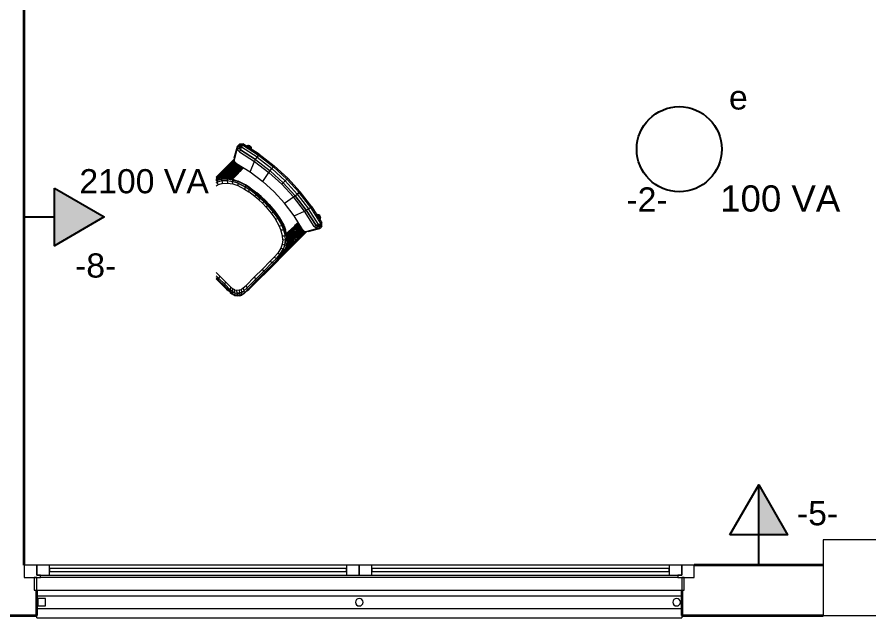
# Model space of a CAD drawing. Header units: metres. Extents: x -182 to 99, y 70 to 113.
# Drawn here: x 72.217 to 75.599, y 82.223 to 84.607 of the extents above; entities that cross this region are included whole.
import ezdxf

# ---------------------------------------------------------------- set-up
doc = ezdxf.new("R2010")
doc.units = ezdxf.units.M
doc.header["$LTSCALE"] = 0.01
for name, color, linetype, lineweight in [('A-FLOR-HRAL', 1, 'Continuous', 9), ('A-GLAZ', 6, 'Continuous', 9), ('A-GLAZ-FRAM', 6, 'Continuous', 13), ('A-GLAZ-GLAS', 6, 'Continuous', 13), ('A-GLAZ-SILL', 1, 'Continuous', 9), ('A-WALL', 2, 'Continuous', 9), ('G-IMPT', 1, 'Continuous', 9), ('I-FURN', 6, 'Continuous', 9), ('S-COLS', 6, 'Continuous', 9)]:
    doc.layers.add(name, color=color, linetype=linetype, lineweight=lineweight)
doc.layers.add('Elétrica', color=7, linetype='Continuous')
doc.layers.get('0').off()
doc.layers.get('I-FURN').off()
doc.styles.add('Arial', font='arial.ttf', dxfattribs={"height": 0.29506})

# ---------------------------------------------------------------- blocks, each defined once
blk = doc.blocks.new('Pilar rectangular hormigón - 300 x 700 mm-553680-Nivel 9')
at = {"layer": 'S-COLS'}
for p, q in [((0.15, 0.35), (-0.15, 0.35)), ((-0.15, 0.35), (-0.15, -0.35)), ((0.15, -0.35), (0.15, 0.35)), ((-0.15, -0.35), (0.15, -0.35))]:
    blk.add_line(p, q, dxfattribs=at)
blk = doc.blocks.new('Seating28 - 12ZSTG28_dwg-156282-Nivel 9')
at = {"layer": 'G-IMPT'}
for p, q in [((-0.0322, 0.3347), (-0.0157, 0.4081)), ((-0.0113, 0.4068), (-0.0276, 0.3338)), ((-0.0113, 0.4068), (-0.0276, 0.3338)), ((-0.0068, 0.4176), (-0.0157, 0.4081)), ((-0.0157, 0.4081), (-0.0113, 0.4068)), ((-0.0113, 0.4068), (-0.0157, 0.4081)), ((-0.0157, 0.4081), (-0.0113, 0.4068)), ((-0.0113, 0.4068), (-0.0059, 0.4125)), ((-0.0113, 0.4068), (-0.0059, 0.4125)), ((-0.0021, 0.4033), (-0.0113, 0.4068)), ((-0.0021, 0.4033), (-0.0113, 0.4068)), ((-0.0068, 0.4176), (0.0062, 0.418)), ((-0.0068, 0.4176), (-0.0059, 0.4125)), ((0.002, 0.4128), (-0.0059, 0.4125)), ((0.002, 0.4128), (-0.0059, 0.4125)), ((-0.0021, 0.4033), (-0.0059, 0.4125)), ((-0.0021, 0.4033), (0.002, 0.4128)), ((-0.0021, 0.4033), (0.0077, 0.4074)), ((0.0062, 0.418), (0.002, 0.4128)), ((0.002, 0.4128), (0.0077, 0.4074)), ((0.002, 0.4128), (0.0077, 0.4074)), ((0.0476, 0.3936), (0.0062, 0.418)), ((0.0062, 0.418), (0.0155, 0.4091)), ((0.0155, 0.4091), (0.0077, 0.4074)), ((0.0155, 0.4091), (0.0077, 0.4074)), ((0.0078, 0.3994), (0.0077, 0.4074)), ((0.0078, 0.3994), (0.0077, 0.4074)), ((0.0155, 0.4091), (0.0158, 0.3961)), ((0.0569, 0.3847), (0.0155, 0.4091)), ((-0.0292, 0.3858), (-0.0303, 0.3815)), ((-0.0292, 0.3858), (-0.0303, 0.3815)), ((-0.0303, 0.3815), (-0.0299, 0.3771)), ((-0.0303, 0.3815), (-0.0299, 0.3771)), ((-0.025, 0.3701), (-0.0303, 0.3815)), ((-0.0299, 0.3771), (-0.0281, 0.3732)), ((-0.0299, 0.3771), (-0.0281, 0.3732)), ((-0.0292, 0.3858), (-0.0267, 0.3894)), ((-0.0267, 0.3894), (-0.0292, 0.3858)), ((-0.025, 0.3701), (-0.0281, 0.3732)), ((-0.025, 0.3701), (-0.0281, 0.3732)), ((-0.0231, 0.392), (-0.0267, 0.3894)), ((-0.0231, 0.392), (-0.0267, 0.3894)), ((-0.025, 0.3701), (-0.0267, 0.3894)), ((-0.0201, 0.3886), (-0.025, 0.3701)), ((-0.0231, 0.392), (-0.0191, 0.3931)), ((-0.0191, 0.3931), (-0.0231, 0.392)), ((-0.0021, 0.4033), (-0.018, 0.3314)), ((-0.0076, 0.3288), (0.0078, 0.3994)), ((0.0078, 0.3994), (-0.0076, 0.3288)), ((-0.0021, 0.4033), (0.0078, 0.3994)), ((0.0078, 0.3994), (-0.0021, 0.4033)), ((0.0158, 0.3961), (0.0006, 0.3265)), ((0.0158, 0.3961), (0.0078, 0.3994)), ((0.0158, 0.3961), (0.0078, 0.3994)), ((0.0476, 0.3936), (0.0569, 0.3847)), ((0.0715, 0.39), (0.0514, 0.39)), ((0.0529, 0.3885), (0.0675, 0.3885)), ((0.0643, 0.3857), (0.0559, 0.3857)), ((0.0571, 0.3717), (0.0569, 0.3847)), ((0.0614, 0.3775), (0.057, 0.3775)), ((0.0571, 0.3731), (0.0622, 0.3731)), ((0.0584, 0.3818), (0.0622, 0.3818)), ((0.0614, 0.3775), (0.0622, 0.3818)), ((0.0687, 0.3775), (0.0614, 0.3775)), ((0.0622, 0.3731), (0.0614, 0.3775)), ((0.0643, 0.3857), (0.0622, 0.3818)), ((0.0694, 0.3818), (0.0622, 0.3818)), ((0.0643, 0.3693), (0.0622, 0.3731)), ((0.0694, 0.3731), (0.0622, 0.3731)), ((0.0643, 0.3857), (0.0675, 0.3885)), ((0.0643, 0.3857), (0.0714, 0.3857)), ((0.0715, 0.39), (0.0675, 0.3885)), ((0.0745, 0.3885), (0.0675, 0.3885)), ((0.0694, 0.3818), (0.0687, 0.3775)), ((0.0694, 0.3731), (0.0687, 0.3775)), ((0.0687, 0.3775), (0.0784, 0.3775)), ((0.0714, 0.3857), (0.0694, 0.3818)), ((0.0694, 0.3818), (0.0791, 0.3818)), ((0.0714, 0.3693), (0.0694, 0.3731)), ((0.0791, 0.3731), (0.0694, 0.3731)), ((0.0714, 0.3857), (0.0745, 0.3885)), ((0.0714, 0.3857), (0.081, 0.3857)), ((0.0715, 0.39), (0.0783, 0.39)), ((0.0745, 0.3885), (0.0783, 0.39)), ((0.0745, 0.3885), (0.0839, 0.3885)), ((0.0783, 0.39), (0.0874, 0.39)), ((0.0791, 0.3818), (0.0784, 0.3775)), ((0.0791, 0.3731), (0.0784, 0.3775)), ((0.0905, 0.3775), (0.0784, 0.3775)), ((0.081, 0.3857), (0.0791, 0.3818)), ((0.0791, 0.3818), (0.0911, 0.3818)), ((0.0791, 0.3731), (0.081, 0.3693)), ((0.0791, 0.3731), (0.0911, 0.3731)), ((0.081, 0.3857), (0.0839, 0.3885)), ((0.081, 0.3857), (0.0928, 0.3857)), ((0.0874, 0.39), (0.0839, 0.3885)), ((0.0839, 0.3885), (0.0955, 0.3885)), ((0.0874, 0.39), (0.0987, 0.39)), ((0.0905, 0.3775), (0.0911, 0.3818)), ((0.0905, 0.3775), (0.0911, 0.3731)), ((0.0905, 0.3775), (0.1047, 0.3775)), ((0.0928, 0.3857), (0.0911, 0.3818)), ((0.0911, 0.3818), (0.1052, 0.3818)), ((0.0928, 0.3693), (0.0911, 0.3731)), ((0.0911, 0.3731), (0.1052, 0.3731)), ((0.0928, 0.3857), (0.0955, 0.3885)), ((0.0928, 0.3857), (0.1068, 0.3857)), ((0.0955, 0.3885), (0.0987, 0.39)), ((0.0955, 0.3885), (0.1091, 0.3885)), ((0.0987, 0.39), (0.112, 0.39)), ((0.1052, 0.3818), (0.1047, 0.3775)), ((0.1052, 0.3731), (0.1047, 0.3775)), ((0.1047, 0.3775), (0.1209, 0.3775)), ((0.1068, 0.3857), (0.1052, 0.3818)), ((0.1052, 0.3818), (0.1213, 0.3818)), ((0.1068, 0.3693), (0.1052, 0.3731)), ((0.1052, 0.3731), (0.1213, 0.3731)), ((0.1068, 0.3857), (0.1091, 0.3885)), ((0.1068, 0.3857), (0.1227, 0.3857)), ((0.112, 0.39), (0.1091, 0.3885)), ((0.1247, 0.3885), (0.1091, 0.3885)), ((0.112, 0.39), (0.1272, 0.39)), ((0.1213, 0.3818), (0.1209, 0.3775)), ((0.1213, 0.3731), (0.1209, 0.3775)), ((0.1209, 0.3775), (0.1387, 0.3775)), ((0.1213, 0.3818), (0.1227, 0.3857)), ((0.1213, 0.3818), (0.139, 0.3818)), ((0.1227, 0.3693), (0.1213, 0.3731)), ((0.1213, 0.3731), (0.139, 0.3731)), ((0.1247, 0.3885), (0.1227, 0.3857)), ((0.1227, 0.3857), (0.1401, 0.3857)), ((0.1247, 0.3885), (0.1272, 0.39)), ((0.1247, 0.3885), (0.1418, 0.3885)), ((0.1272, 0.39), (0.1438, 0.39)), ((0.1305, 0.3614), (0.1453, 0.373)), ((0.1305, 0.3614), (0.1453, 0.373)), ((0.1387, 0.3775), (0.139, 0.3818)), ((0.139, 0.3731), (0.1387, 0.3775)), ((0.1387, 0.3775), (0.1547, 0.3775)), ((0.1401, 0.3857), (0.139, 0.3818)), ((0.139, 0.3818), (0.158, 0.3818)), ((0.139, 0.3731), (0.1401, 0.3693)), ((0.139, 0.3731), (0.1457, 0.3731)), ((0.1418, 0.3885), (0.1401, 0.3857)), ((0.1401, 0.3857), (0.1589, 0.3857)), ((0.1418, 0.3885), (0.1438, 0.39)), ((0.1418, 0.3885), (0.1601, 0.3885)), ((0.1438, 0.39), (0.1617, 0.39)), ((0.1453, 0.373), (0.1627, 0.3813)), ((0.1453, 0.373), (0.1627, 0.3813)), ((0.1464, 0.3711), (0.1453, 0.373)), ((0.1464, 0.3711), (0.1637, 0.3794)), ((0.1498, 0.3655), (0.1665, 0.3735)), ((0.1498, 0.3655), (0.1665, 0.3735)), ((0.1579, 0.379), (0.158, 0.3818)), ((0.1589, 0.3857), (0.158, 0.3818)), ((0.158, 0.3818), (0.1648, 0.3818)), ((0.1601, 0.3885), (0.1589, 0.3857)), ((0.1589, 0.3857), (0.1787, 0.3857)), ((0.1601, 0.3885), (0.1617, 0.39)), ((0.1601, 0.3885), (0.1795, 0.3885)), ((0.1617, 0.39), (0.1806, 0.39)), ((0.1627, 0.3813), (0.1868, 0.3869)), ((0.1868, 0.3869), (0.1627, 0.3813)), ((0.1637, 0.3794), (0.1627, 0.3813)), ((0.1875, 0.3849), (0.1637, 0.3794)), ((0.1637, 0.3794), (0.1665, 0.3735)), ((0.1665, 0.3735), (0.1896, 0.3789)), ((0.1896, 0.3789), (0.1665, 0.3735)), ((0.1665, 0.3735), (0.1713, 0.3638)), ((0.1795, 0.3885), (0.1787, 0.3857)), ((0.1787, 0.3857), (0.1813, 0.3857)), ((0.1795, 0.3885), (0.1806, 0.39)), ((0.1795, 0.3885), (0.1996, 0.3885)), ((0.1806, 0.39), (0.2001, 0.39)), ((0.2096, 0.3885), (0.1868, 0.3869)), ((0.2096, 0.3885), (0.1868, 0.3869)), ((0.1875, 0.3849), (0.1868, 0.3869)), ((0.2101, 0.3865), (0.1875, 0.3849)), ((0.1896, 0.3789), (0.1875, 0.3849)), ((0.2115, 0.3805), (0.1896, 0.3789)), ((0.2115, 0.3805), (0.1896, 0.3789)), ((0.1932, 0.3689), (0.1896, 0.3789)), ((0.1996, 0.3885), (0.2001, 0.39)), ((0.1996, 0.3885), (0.2095, 0.3885)), ((0.2001, 0.39), (0.22, 0.39)), ((0.2096, 0.3885), (0.234, 0.3886)), ((0.234, 0.3886), (0.2096, 0.3885)), ((0.2101, 0.3865), (0.2096, 0.3885)), ((0.2343, 0.3865), (0.2101, 0.3865)), ((0.2115, 0.3805), (0.2101, 0.3865)), ((0.235, 0.3805), (0.2115, 0.3805)), ((0.2139, 0.3704), (0.2115, 0.3805)), ((0.2115, 0.3805), (0.235, 0.3805)), ((0.22, 0.39), (0.3744, 0.39)), ((0.22, 0.3885), (0.22, 0.39)), ((0.283, 0.3886), (0.234, 0.3886)), ((0.283, 0.3886), (0.234, 0.3886)), ((0.2343, 0.3865), (0.234, 0.3886)), ((0.2827, 0.3866), (0.2343, 0.3865)), ((0.2343, 0.3865), (0.235, 0.3805)), ((0.282, 0.3805), (0.235, 0.3805)), ((0.2362, 0.3704), (0.235, 0.3805)), ((0.282, 0.3805), (0.235, 0.3805)), ((0.282, 0.3805), (0.2807, 0.3704)), ((0.2827, 0.3866), (0.282, 0.3805)), ((0.282, 0.3805), (0.329, 0.3805)), ((0.329, 0.3805), (0.282, 0.3805)), ((0.2827, 0.3866), (0.283, 0.3886)), ((0.2827, 0.3866), (0.3312, 0.3865)), ((0.283, 0.3886), (0.332, 0.3886)), ((0.283, 0.3886), (0.332, 0.3886)), ((0.3253, 0.3704), (0.329, 0.3805)), ((0.329, 0.3805), (0.3312, 0.3865)), ((0.329, 0.3805), (0.3789, 0.3805)), ((0.329, 0.3805), (0.3789, 0.3805)), ((0.3312, 0.3865), (0.332, 0.3886)), ((0.3312, 0.3865), (0.3827, 0.3866)), ((0.332, 0.3886), (0.384, 0.3886)), ((0.332, 0.3886), (0.384, 0.3886)), ((0.3726, 0.3705), (0.3789, 0.3805)), ((0.3851, 0.3886), (0.3744, 0.39)), ((0.3744, 0.3885), (0.3744, 0.39)), ((0.3789, 0.3805), (0.3827, 0.3866)), ((0.3789, 0.3805), (0.3944, 0.3801)), ((0.3789, 0.3805), (0.3944, 0.3801)), ((0.3827, 0.3866), (0.384, 0.3886)), ((0.3827, 0.3866), (0.3986, 0.3861)), ((0.384, 0.3886), (0.4001, 0.3882)), ((0.384, 0.3886), (0.4001, 0.3882)), ((0.3873, 0.37), (0.3944, 0.3801)), ((0.3944, 0.3801), (0.3986, 0.3861)), ((0.405, 0.378), (0.3944, 0.3801)), ((0.405, 0.378), (0.3944, 0.3801)), ((0.3973, 0.368), (0.405, 0.378)), ((0.3986, 0.3861), (0.4001, 0.3882)), ((0.4096, 0.384), (0.3986, 0.3861)), ((0.4001, 0.3882), (0.4111, 0.386)), ((0.4001, 0.3882), (0.4111, 0.386)), ((0.4044, 0.3644), (0.4125, 0.3742)), ((0.4096, 0.384), (0.405, 0.378)), ((0.405, 0.378), (0.4125, 0.3742)), ((0.4125, 0.3742), (0.405, 0.378)), ((0.4096, 0.384), (0.4111, 0.386)), ((0.4096, 0.384), (0.4173, 0.3801)), ((0.4189, 0.382), (0.4111, 0.386)), ((0.4111, 0.386), (0.4189, 0.382)), ((0.4125, 0.3742), (0.4173, 0.3801)), ((0.4198, 0.3675), (0.4125, 0.3742)), ((0.4125, 0.3742), (0.4198, 0.3675)), ((0.4173, 0.3801), (0.4189, 0.382)), ((0.4173, 0.3801), (0.4249, 0.3732)), ((0.4189, 0.382), (0.4266, 0.3751)), ((0.4189, 0.382), (0.4266, 0.3751)), ((0.4198, 0.3675), (0.4249, 0.3732)), ((0.4249, 0.3732), (0.4198, 0.3675)), ((0.4249, 0.3732), (0.4266, 0.3751)), ((0.4249, 0.3732), (0.4266, 0.3751)), ((0.4299, 0.3656), (0.4249, 0.3732)), ((0.4316, 0.3674), (0.4266, 0.3751)), ((0.4316, 0.3674), (0.4266, 0.3751)), ((-0.0239, 0.3717), (-0.025, 0.3701)), ((0.0571, 0.3717), (0.0428, 0.3102)), ((0.05, 0.3413), (0.0558, 0.3408)), ((0.05, 0.3411), (0.0529, 0.3409)), ((0.0504, 0.3429), (0.0586, 0.3422)), ((0.0511, 0.3459), (0.0609, 0.345)), ((0.052, 0.3497), (0.0625, 0.3488)), ((0.0529, 0.3409), (0.068, 0.3399)), ((0.0558, 0.3408), (0.0529, 0.3409)), ((0.053, 0.354), (0.0633, 0.353)), ((0.0631, 0.3574), (0.054, 0.3582)), ((0.0548, 0.3619), (0.0618, 0.3613)), ((0.0555, 0.3646), (0.0598, 0.3642)), ((0.0558, 0.3408), (0.0586, 0.3422)), ((0.0558, 0.3408), (0.0703, 0.3399)), ((0.0675, 0.3665), (0.0559, 0.3665)), ((0.0643, 0.3693), (0.0566, 0.3693)), ((0.0572, 0.3658), (0.0714, 0.3649)), ((0.0572, 0.3658), (0.0598, 0.3642)), ((0.0609, 0.345), (0.0586, 0.3422)), ((0.0586, 0.3422), (0.0724, 0.3413)), ((0.0618, 0.3613), (0.0598, 0.3642)), ((0.0734, 0.3633), (0.0598, 0.3642)), ((0.0609, 0.345), (0.0625, 0.3488)), ((0.0609, 0.345), (0.0742, 0.3441)), ((0.0618, 0.3613), (0.0631, 0.3574)), ((0.0618, 0.3613), (0.075, 0.3605)), ((0.0625, 0.3488), (0.0633, 0.353)), ((0.0625, 0.3488), (0.0755, 0.3479)), ((0.0631, 0.3574), (0.0633, 0.353)), ((0.0631, 0.3574), (0.0759, 0.3566)), ((0.0761, 0.3523), (0.0633, 0.353)), ((0.0675, 0.3665), (0.0643, 0.3693)), ((0.0643, 0.3693), (0.0714, 0.3693)), ((0.0675, 0.3665), (0.0745, 0.3665)), ((0.068, 0.3663), (0.0715, 0.365)), ((0.068, 0.3399), (0.0702, 0.3399)), ((0.0703, 0.3399), (0.068, 0.3399)), ((0.0703, 0.3399), (0.0724, 0.3413)), ((0.0703, 0.3399), (0.0863, 0.3392)), ((0.0714, 0.3693), (0.0745, 0.3665)), ((0.0714, 0.3693), (0.081, 0.3693)), ((0.0714, 0.3649), (0.0871, 0.3642)), ((0.0714, 0.3649), (0.0734, 0.3633)), ((0.0783, 0.365), (0.0715, 0.365)), ((0.0742, 0.3441), (0.0724, 0.3413)), ((0.0878, 0.3407), (0.0724, 0.3413)), ((0.075, 0.3605), (0.0734, 0.3633)), ((0.0734, 0.3633), (0.0885, 0.3627)), ((0.0742, 0.3441), (0.0755, 0.3479)), ((0.0742, 0.3441), (0.0891, 0.3435)), ((0.0783, 0.365), (0.0745, 0.3665)), ((0.0745, 0.3665), (0.0839, 0.3665)), ((0.075, 0.3605), (0.0896, 0.3598)), ((0.075, 0.3605), (0.0759, 0.3566)), ((0.0761, 0.3523), (0.0755, 0.3479)), ((0.0755, 0.3479), (0.0899, 0.3473)), ((0.0761, 0.3523), (0.0759, 0.3566)), ((0.0902, 0.356), (0.0759, 0.3566)), ((0.0761, 0.3523), (0.0903, 0.3517)), ((0.0783, 0.365), (0.0874, 0.365)), ((0.0839, 0.3665), (0.081, 0.3693)), ((0.081, 0.3693), (0.0928, 0.3693)), ((0.0874, 0.365), (0.0839, 0.3665)), ((0.0839, 0.3665), (0.0955, 0.3665)), ((0.0878, 0.3407), (0.0863, 0.3392)), ((0.0863, 0.3392), (0.1035, 0.3388)), ((0.0871, 0.3642), (0.1039, 0.3638)), ((0.0885, 0.3627), (0.0871, 0.3642)), ((0.0874, 0.365), (0.0987, 0.365)), ((0.0878, 0.3407), (0.0891, 0.3435)), ((0.0878, 0.3407), (0.1042, 0.3403)), ((0.0896, 0.3598), (0.0885, 0.3627)), ((0.0885, 0.3627), (0.1046, 0.3623)), ((0.0891, 0.3435), (0.0899, 0.3473)), ((0.0891, 0.3435), (0.1049, 0.3431)), ((0.0896, 0.3598), (0.0902, 0.356)), ((0.0896, 0.3598), (0.1051, 0.3595)), ((0.0899, 0.3473), (0.0903, 0.3517)), ((0.0899, 0.3473), (0.1053, 0.347)), ((0.0902, 0.356), (0.0903, 0.3517)), ((0.0902, 0.356), (0.1055, 0.3556)), ((0.1055, 0.3513), (0.0903, 0.3517)), ((0.0955, 0.3665), (0.0928, 0.3693)), ((0.0928, 0.3693), (0.1068, 0.3693)), ((0.0955, 0.3665), (0.0987, 0.365)), ((0.0955, 0.3665), (0.1091, 0.3665)), ((0.0987, 0.365), (0.112, 0.365)), ((0.1042, 0.3403), (0.1035, 0.3388)), ((0.1035, 0.3388), (0.1135, 0.3387)), ((0.1039, 0.3638), (0.1212, 0.3637)), ((0.1039, 0.3638), (0.1046, 0.3623)), ((0.1042, 0.3403), (0.1049, 0.3431)), ((0.1042, 0.3403), (0.1143, 0.3402)), ((0.1046, 0.3623), (0.1051, 0.3595)), ((0.1046, 0.3623), (0.1212, 0.3622)), ((0.1049, 0.3431), (0.1053, 0.347)), ((0.1049, 0.3431), (0.116, 0.3431)), ((0.1051, 0.3595), (0.1212, 0.3594)), ((0.1051, 0.3595), (0.1055, 0.3556)), ((0.1189, 0.348), (0.1052, 0.3247)), ((0.1189, 0.348), (0.1052, 0.3247)), ((0.1055, 0.3513), (0.1053, 0.347)), ((0.1053, 0.347), (0.1182, 0.3469)), ((0.1055, 0.3513), (0.1055, 0.3556)), ((0.1212, 0.3555), (0.1055, 0.3556)), ((0.1055, 0.3513), (0.1212, 0.3512)), ((0.1202, 0.3463), (0.1067, 0.3233)), ((0.1091, 0.3665), (0.1068, 0.3693)), ((0.1068, 0.3693), (0.1227, 0.3693)), ((0.112, 0.365), (0.1091, 0.3665)), ((0.1091, 0.3665), (0.1247, 0.3665)), ((0.1113, 0.3192), (0.1244, 0.3415)), ((0.1113, 0.3192), (0.1244, 0.3415)), ((0.112, 0.365), (0.1272, 0.365)), ((0.1305, 0.3614), (0.1189, 0.348)), ((0.1189, 0.348), (0.1305, 0.3614)), ((0.1189, 0.348), (0.1202, 0.3463)), ((0.1318, 0.3596), (0.1202, 0.3463)), ((0.1202, 0.3463), (0.1244, 0.3415)), ((0.1335, 0.3637), (0.1212, 0.3637)), ((0.1212, 0.3637), (0.1212, 0.3622)), ((0.1212, 0.3594), (0.1212, 0.3622)), ((0.1212, 0.3622), (0.1315, 0.3622)), ((0.1275, 0.3594), (0.1212, 0.3594)), ((0.1212, 0.3594), (0.1212, 0.3555)), ((0.1212, 0.3555), (0.1212, 0.3512)), ((0.1212, 0.3555), (0.1255, 0.3555)), ((0.1227, 0.3693), (0.1247, 0.3665)), ((0.1227, 0.3693), (0.1401, 0.3693)), ((0.1356, 0.3544), (0.1244, 0.3415)), ((0.1356, 0.3544), (0.1244, 0.3415)), ((0.1314, 0.3335), (0.1244, 0.3415)), ((0.1272, 0.365), (0.1247, 0.3665)), ((0.1247, 0.3665), (0.1371, 0.3665)), ((0.1272, 0.365), (0.1351, 0.365)), ((0.1318, 0.3596), (0.1305, 0.3614)), ((0.1318, 0.3596), (0.1305, 0.3614)), ((0.142, 0.3456), (0.1314, 0.3335)), ((0.1318, 0.3596), (0.1464, 0.3711)), ((0.1318, 0.3596), (0.1356, 0.3544)), ((0.1318, 0.3596), (0.1356, 0.3544)), ((0.1356, 0.3544), (0.1498, 0.3655)), ((0.1498, 0.3655), (0.1356, 0.3544)), ((0.1356, 0.3544), (0.142, 0.3456)), ((0.142, 0.3456), (0.1554, 0.3562)), ((0.1498, 0.3655), (0.1464, 0.3711)), ((0.1554, 0.3562), (0.1498, 0.3655)), ((0.1554, 0.3562), (0.1713, 0.3638)), ((0.1713, 0.3638), (0.1932, 0.3689)), ((0.2139, 0.3704), (0.1932, 0.3689)), ((0.2362, 0.3704), (0.2139, 0.3704)), ((0.2807, 0.3704), (0.2362, 0.3704)), ((0.2807, 0.3704), (0.3253, 0.3704)), ((0.3253, 0.3704), (0.3726, 0.3705)), ((0.3873, 0.37), (0.3726, 0.3705)), ((0.3973, 0.368), (0.3873, 0.37)), ((0.4044, 0.3644), (0.3973, 0.368)), ((0.4114, 0.3581), (0.4044, 0.3644)), ((0.4198, 0.3675), (0.4114, 0.3581)), ((0.416, 0.3511), (0.4114, 0.3581)), ((0.4246, 0.3602), (0.416, 0.3511)), ((0.416, 0.3511), (0.4188, 0.343)), ((0.4277, 0.3516), (0.4188, 0.343)), ((0.4204, 0.3309), (0.4188, 0.343)), ((0.4246, 0.3602), (0.4198, 0.3675)), ((0.4246, 0.3602), (0.4198, 0.3675)), ((0.4204, 0.3309), (0.4293, 0.3388)), ((0.4246, 0.3602), (0.4299, 0.3656)), ((0.4277, 0.3516), (0.4246, 0.3602)), ((0.4246, 0.3602), (0.4277, 0.3516)), ((0.433, 0.3567), (0.4277, 0.3516)), ((0.4277, 0.3516), (0.4293, 0.3388)), ((0.4277, 0.3516), (0.4293, 0.3388)), ((0.4292, 0.3076), (0.4293, 0.3388)), ((0.4292, 0.3076), (0.4293, 0.3388)), ((0.4347, 0.3435), (0.4293, 0.3388)), ((0.4299, 0.3656), (0.4316, 0.3674)), ((0.433, 0.3567), (0.4299, 0.3656)), ((0.4316, 0.3674), (0.4348, 0.3584)), ((0.4348, 0.3584), (0.4316, 0.3674)), ((0.433, 0.3567), (0.4348, 0.3584)), ((0.433, 0.3567), (0.4347, 0.3435)), ((0.4353, 0.3594), (0.4341, 0.3604)), ((0.4345, 0.3114), (0.4347, 0.3435)), ((0.4347, 0.3435), (0.4365, 0.3451)), ((0.4348, 0.3584), (0.4365, 0.3451)), ((0.4348, 0.3584), (0.4365, 0.3451)), ((0.4353, 0.3594), (0.4375, 0.3555)), ((0.4375, 0.3555), (0.4353, 0.3555)), ((0.4361, 0.3512), (0.4353, 0.3555)), ((0.4361, 0.3512), (0.4383, 0.3512)), ((0.4363, 0.3127), (0.4365, 0.3451)), ((0.4363, 0.3127), (0.4365, 0.3451)), ((0.4365, 0.3451), (0.4375, 0.3468)), ((0.4365, 0.3451), (0.4375, 0.3468)), ((0.4375, 0.3555), (0.4383, 0.3512)), ((0.4383, 0.3512), (0.4375, 0.3468)), ((-0.0322, 0.3347), (-0.0421, 0.2595)), ((-0.0373, 0.2591), (-0.0276, 0.3338)), ((-0.0276, 0.3338), (-0.0373, 0.2591)), ((-0.0322, 0.3347), (-0.0276, 0.3338)), ((-0.0322, 0.3347), (-0.0276, 0.3338)), ((-0.018, 0.3314), (-0.0276, 0.3338)), ((-0.0276, 0.3338), (-0.018, 0.3314)), ((-0.0275, 0.2579), (-0.018, 0.3314)), ((-0.018, 0.3314), (-0.0076, 0.3288)), ((-0.0076, 0.3288), (-0.018, 0.3314)), ((-0.0169, 0.2566), (-0.0076, 0.3288)), ((-0.0076, 0.3288), (-0.0169, 0.2566)), ((0.0006, 0.3265), (-0.0085, 0.2555)), ((0.0006, 0.3265), (-0.0076, 0.3288)), ((0.0006, 0.3265), (-0.0076, 0.3288)), ((0.0428, 0.3102), (0.0006, 0.3265)), ((0.0428, 0.3102), (0.0342, 0.2473)), ((0.0892, 0.2756), (0.0981, 0.3074)), ((0.0892, 0.2756), (0.0981, 0.3074)), ((0.0997, 0.3061), (0.0909, 0.2747)), ((0.0981, 0.3074), (0.1052, 0.3247)), ((0.0981, 0.3074), (0.1052, 0.3247)), ((0.0997, 0.3061), (0.0981, 0.3074)), ((0.0997, 0.3061), (0.1067, 0.3233)), ((0.0997, 0.3061), (0.1045, 0.3025)), ((0.1045, 0.3025), (0.1113, 0.3192)), ((0.1045, 0.3025), (0.1113, 0.3192)), ((0.1067, 0.3233), (0.1052, 0.3247)), ((0.1113, 0.3192), (0.1067, 0.3233)), ((0.1189, 0.3122), (0.1113, 0.3192)), ((0.1189, 0.3122), (0.1124, 0.2965)), ((0.1314, 0.3335), (0.1189, 0.3122)), ((0.4202, 0.3013), (0.4204, 0.3309)), ((0.4202, 0.3013), (0.4292, 0.3076)), ((0.4292, 0.3076), (0.4345, 0.3114)), ((0.4293, 0.2742), (0.4292, 0.3076)), ((0.4292, 0.3076), (0.4293, 0.2742)), ((0.4345, 0.3114), (0.4363, 0.3127)), ((0.4347, 0.2769), (0.4345, 0.3114)), ((0.4378, 0.3267), (0.4363, 0.3267)), ((0.4363, 0.3127), (0.4365, 0.2778)), ((0.4365, 0.2778), (0.4363, 0.3127)), ((0.4378, 0.3267), (0.4364, 0.3367)), ((0.4378, 0.3267), (0.4378, 0.268)), ((0.0839, 0.2428), (0.0892, 0.2756)), ((0.0839, 0.2428), (0.0892, 0.2756)), ((0.0856, 0.2422), (0.0909, 0.2747)), ((0.0892, 0.2756), (0.0909, 0.2747)), ((0.0908, 0.2405), (0.096, 0.2721)), ((0.0908, 0.2405), (0.096, 0.2721)), ((0.0909, 0.2747), (0.096, 0.2721)), ((0.096, 0.2721), (0.1045, 0.3025)), ((0.096, 0.2721), (0.1045, 0.3025)), ((0.1044, 0.2676), (0.096, 0.2721)), ((0.1124, 0.2965), (0.1044, 0.2676)), ((0.1124, 0.2965), (0.1045, 0.3025)), ((0.4202, 0.3013), (0.4204, 0.2696)), ((0.4204, 0.2696), (0.4293, 0.2742)), ((0.4347, 0.2769), (0.4293, 0.2742)), ((0.4293, 0.2596), (0.4293, 0.2742)), ((0.4293, 0.2596), (0.4293, 0.2742)), ((0.4347, 0.2769), (0.4365, 0.2778)), ((0.4347, 0.265), (0.4347, 0.2769)), ((0.4364, 0.2667), (0.4365, 0.2778)), ((0.4364, 0.2667), (0.4365, 0.2778)), ((-0.0453, 0.1866), (-0.0421, 0.2595)), ((-0.0421, 0.2595), (-0.0373, 0.2591)), ((-0.0421, 0.2595), (-0.0373, 0.2591)), ((-0.0405, 0.1866), (-0.0373, 0.2591)), ((-0.0405, 0.1866), (-0.0373, 0.2591)), ((-0.0275, 0.2579), (-0.0373, 0.2591)), ((-0.0373, 0.2591), (-0.0275, 0.2579)), ((-0.0306, 0.1866), (-0.0275, 0.2579)), ((-0.0169, 0.2566), (-0.0275, 0.2579)), ((-0.0169, 0.2566), (-0.0275, 0.2579)), ((-0.0199, 0.1866), (-0.0169, 0.2566)), ((-0.0199, 0.1866), (-0.0169, 0.2566)), ((-0.0085, 0.2555), (-0.0169, 0.2566)), ((-0.0085, 0.2555), (-0.0169, 0.2566)), ((-0.0115, 0.1866), (-0.0085, 0.2555)), ((0.0342, 0.2473), (-0.0085, 0.2555)), ((0.0314, 0.1866), (0.0342, 0.2473)), ((0.0807, 0.2092), (0.0839, 0.2428)), ((0.0807, 0.2092), (0.0839, 0.2428)), ((0.0825, 0.2089), (0.0856, 0.2422)), ((0.0856, 0.2422), (0.0839, 0.2428)), ((0.0856, 0.2422), (0.0908, 0.2405)), ((0.0878, 0.2083), (0.0908, 0.2405)), ((0.0878, 0.2083), (0.0908, 0.2405)), ((0.0995, 0.2377), (0.0908, 0.2405)), ((0.0967, 0.2071), (0.0995, 0.2377)), ((0.0995, 0.2377), (0.1044, 0.2676)), ((0.4203, 0.2506), (0.4204, 0.2696)), ((0.0807, 0.2092), (0.0792, 0.1866)), ((0.0807, 0.2092), (0.0792, 0.1866)), ((0.0807, 0.2092), (0.0825, 0.2089)), ((0.0825, 0.2089), (0.081, 0.1866)), ((0.0825, 0.2089), (0.0878, 0.2083)), ((0.0878, 0.2083), (0.0864, 0.1866)), ((0.0878, 0.2083), (0.0864, 0.1866)), ((0.0878, 0.2083), (0.0967, 0.2071)), ((0.0967, 0.2071), (0.0953, 0.1866)), ((-0.0421, 0.1137), (-0.0453, 0.1866)), ((-0.0453, 0.1866), (-0.0405, 0.1866)), ((-0.0405, 0.1866), (-0.0373, 0.1142)), ((-0.0306, 0.1866), (-0.0405, 0.1866)), ((-0.0373, 0.1142), (-0.0405, 0.1866)), ((-0.0306, 0.1866), (-0.0199, 0.1866)), ((-0.0306, 0.1866), (-0.0275, 0.1153)), ((-0.0199, 0.1866), (-0.0169, 0.1166)), ((-0.0169, 0.1166), (-0.0199, 0.1866)), ((-0.0115, 0.1866), (-0.0199, 0.1866)), ((-0.0085, 0.1177), (-0.0115, 0.1866)), ((0.0342, 0.1259), (0.0314, 0.1866)), ((0.0807, 0.164), (0.0792, 0.1866)), ((0.0807, 0.164), (0.0792, 0.1866)), ((0.081, 0.1866), (0.0792, 0.1866)), ((0.0825, 0.1642), (0.081, 0.1866)), ((0.081, 0.1866), (0.0864, 0.1866)), ((0.0878, 0.1649), (0.0864, 0.1866)), ((0.0953, 0.1866), (0.0864, 0.1866)), ((0.0878, 0.1649), (0.0864, 0.1866)), ((0.0953, 0.1866), (0.0967, 0.166)), ((0.0807, 0.164), (0.0825, 0.1642)), ((0.0826, 0.1415), (0.0807, 0.164)), ((0.0807, 0.164), (0.0826, 0.1415)), ((0.0825, 0.1642), (0.0878, 0.1649)), ((0.0844, 0.142), (0.0825, 0.1642)), ((0.0826, 0.1415), (0.0844, 0.142)), ((0.0871, 0.1084), (0.0826, 0.1415)), ((0.0871, 0.1084), (0.0826, 0.1415)), ((0.0844, 0.142), (0.0896, 0.1433)), ((0.0888, 0.1091), (0.0844, 0.142)), ((0.0967, 0.166), (0.0878, 0.1649)), ((0.0878, 0.1649), (0.0896, 0.1433)), ((0.0896, 0.1433), (0.0878, 0.1649)), ((0.0984, 0.1456), (0.0896, 0.1433)), ((0.0896, 0.1433), (0.0939, 0.1115)), ((0.0896, 0.1433), (0.0939, 0.1115)), ((0.0967, 0.166), (0.0984, 0.1456)), ((0.0984, 0.1456), (0.1025, 0.1154)), ((-0.0421, 0.1137), (-0.0373, 0.1142)), ((-0.0421, 0.1137), (-0.0373, 0.1142)), ((-0.0322, 0.0386), (-0.0421, 0.1137)), ((-0.0275, 0.1153), (-0.0373, 0.1142)), ((-0.0373, 0.1142), (-0.0275, 0.1153)), ((-0.0276, 0.0395), (-0.0373, 0.1142)), ((-0.0276, 0.0395), (-0.0373, 0.1142)), ((-0.0169, 0.1166), (-0.0275, 0.1153)), ((-0.0169, 0.1166), (-0.0275, 0.1153)), ((-0.018, 0.0418), (-0.0275, 0.1153)), ((-0.0085, 0.1177), (-0.0169, 0.1166)), ((-0.0085, 0.1177), (-0.0169, 0.1166)), ((-0.0076, 0.0444), (-0.0169, 0.1166)), ((-0.0076, 0.0444), (-0.0169, 0.1166)), ((0.0342, 0.1259), (-0.0085, 0.1177)), ((0.0006, 0.0467), (-0.0085, 0.1177)), ((0.0428, 0.063), (0.0342, 0.1259)), ((0.0871, 0.1084), (0.0888, 0.1091)), ((0.0917, 0.0868), (0.0871, 0.1084)), ((0.0871, 0.1084), (0.0917, 0.0868)), ((0.0888, 0.1091), (0.0939, 0.1115)), ((0.0934, 0.0878), (0.0888, 0.1091)), ((0.1025, 0.1154), (0.0939, 0.1115)), ((0.0984, 0.0908), (0.0939, 0.1115)), ((0.0984, 0.0908), (0.0939, 0.1115)), ((0.1066, 0.0958), (0.1025, 0.1154)), ((0.0934, 0.0878), (0.0917, 0.0868)), ((0.0917, 0.0868), (0.102, 0.0556)), ((0.0917, 0.0868), (0.102, 0.0556)), ((0.0934, 0.0878), (0.0984, 0.0908)), ((0.0934, 0.0878), (0.1036, 0.0569)), ((0.0984, 0.0908), (0.1066, 0.0958)), ((0.0984, 0.0908), (0.1083, 0.0608)), ((0.1083, 0.0608), (0.0984, 0.0908)), ((0.1161, 0.0673), (0.1066, 0.0958)), ((-0.0322, 0.0386), (-0.0276, 0.0395)), ((-0.0322, 0.0386), (-0.0276, 0.0395)), ((-0.0322, 0.0386), (-0.0157, -0.0349)), ((-0.018, 0.0418), (-0.0276, 0.0395)), ((-0.0276, 0.0395), (-0.018, 0.0418)), ((-0.0276, 0.0395), (-0.0113, -0.0335)), ((-0.0113, -0.0335), (-0.0276, 0.0395)), ((-0.0076, 0.0444), (-0.018, 0.0418)), ((-0.0076, 0.0444), (-0.018, 0.0418)), ((-0.018, 0.0418), (-0.0021, -0.0301)), ((0.0006, 0.0467), (-0.0076, 0.0444)), ((0.0006, 0.0467), (-0.0076, 0.0444)), ((-0.0076, 0.0444), (0.0078, -0.0262)), ((0.0078, -0.0262), (-0.0076, 0.0444)), ((0.0428, 0.063), (0.0006, 0.0467)), ((0.0158, -0.0228), (0.0006, 0.0467)), ((0.0571, 0.0016), (0.0428, 0.063)), ((0.0703, 0.0333), (0.0863, 0.0339)), ((0.0863, 0.0339), (0.1035, 0.0343)), ((0.0878, 0.0324), (0.0863, 0.0339)), ((0.1036, 0.0569), (0.102, 0.0556)), ((0.1125, 0.0348), (0.102, 0.0556)), ((0.1125, 0.0348), (0.102, 0.0556)), ((0.1035, 0.0343), (0.1128, 0.0344)), ((0.1042, 0.0328), (0.1035, 0.0343)), ((0.1083, 0.0608), (0.1036, 0.0569)), ((0.1139, 0.0363), (0.1036, 0.0569)), ((0.1083, 0.0608), (0.1161, 0.0673)), ((0.1083, 0.0608), (0.1183, 0.0409)), ((0.1083, 0.0608), (0.1183, 0.0409)), ((0.1139, 0.0363), (0.1125, 0.0348)), ((0.1261, 0.0163), (0.1125, 0.0348)), ((0.1261, 0.0163), (0.1125, 0.0348)), ((0.1139, 0.0363), (0.1183, 0.0409)), ((0.1275, 0.018), (0.1139, 0.0363)), ((0.1255, 0.0485), (0.1161, 0.0673)), ((0.1255, 0.0485), (0.1183, 0.0409)), ((0.1314, 0.0231), (0.1183, 0.0409)), ((0.1314, 0.0231), (0.1183, 0.0409)), ((0.138, 0.0316), (0.1255, 0.0485)), ((-0.025, 0.003), (-0.0303, -0.0084)), ((-0.025, 0.003), (-0.0281, -0.0001)), ((-0.025, 0.003), (-0.0281, -0.0001)), ((-0.025, 0.003), (-0.0267, -0.0163)), ((-0.025, 0.003), (-0.0238, 0.0014)), ((-0.025, 0.003), (-0.0199, -0.0161)), ((0.05, 0.032), (0.0529, 0.0322)), ((0.0501, 0.0318), (0.0558, 0.0323)), ((0.0504, 0.0302), (0.0586, 0.0309)), ((0.0511, 0.0273), (0.0609, 0.0282)), ((0.052, 0.0235), (0.0625, 0.0244)), ((0.0529, 0.0322), (0.068, 0.0332)), ((0.0558, 0.0323), (0.0529, 0.0322)), ((0.053, 0.0191), (0.0633, 0.0201)), ((0.054, 0.0149), (0.0631, 0.0157)), ((0.0549, 0.0112), (0.0618, 0.0119)), ((0.0555, 0.0086), (0.0598, 0.009)), ((0.0558, 0.0323), (0.0703, 0.0333)), ((0.0586, 0.0309), (0.0558, 0.0323)), ((0.0559, 0.0066), (0.0675, 0.0066)), ((0.0643, 0.0038), (0.0566, 0.0038)), ((0.0569, -0.0115), (0.0571, 0.0016)), ((0.0622, 0), (0.0571, 0)), ((0.0572, 0.0074), (0.0598, 0.009)), ((0.0586, 0.0309), (0.0724, 0.0318)), ((0.0609, 0.0282), (0.0586, 0.0309)), ((0.0586, 0.0075), (0.0714, 0.0083)), ((0.0598, 0.009), (0.0618, 0.0119)), ((0.0598, 0.009), (0.0734, 0.0098)), ((0.0609, 0.0282), (0.0742, 0.029)), ((0.0609, 0.0282), (0.0625, 0.0244)), ((0.0614, -0.0044), (0.0622, 0)), ((0.0618, 0.0119), (0.0631, 0.0157)), ((0.0618, 0.0119), (0.075, 0.0127)), ((0.0643, 0.0038), (0.0622, 0)), ((0.0694, 0), (0.0622, 0)), ((0.0625, 0.0244), (0.0755, 0.0252)), ((0.0625, 0.0244), (0.0633, 0.0201)), ((0.0631, 0.0157), (0.0633, 0.0201)), ((0.0631, 0.0157), (0.0759, 0.0165)), ((0.0633, 0.0201), (0.0761, 0.0209)), ((0.0643, 0.0038), (0.0675, 0.0066)), ((0.0713, 0.0038), (0.0643, 0.0038)), ((0.0715, 0.0082), (0.0675, 0.0066)), ((0.0741, 0.0066), (0.0675, 0.0066)), ((0.068, 0.0332), (0.0702, 0.0333)), ((0.0703, 0.0333), (0.068, 0.0332)), ((0.0694, 0), (0.0687, -0.0044)), ((0.0714, 0.0038), (0.0694, 0)), ((0.0694, 0), (0.0791, 0)), ((0.0703, 0.0333), (0.0724, 0.0318)), ((0.0714, 0.0083), (0.0734, 0.0098)), ((0.0714, 0.0083), (0.0871, 0.0089)), ((0.0745, 0.0066), (0.0714, 0.0038)), ((0.0714, 0.0038), (0.081, 0.0038)), ((0.0783, 0.0082), (0.0715, 0.0082)), ((0.0724, 0.0318), (0.0878, 0.0324)), ((0.0742, 0.029), (0.0724, 0.0318)), ((0.075, 0.0127), (0.0734, 0.0098)), ((0.0734, 0.0098), (0.0885, 0.0104)), ((0.0742, 0.029), (0.0891, 0.0296)), ((0.0742, 0.029), (0.0755, 0.0252)), ((0.0783, 0.0082), (0.0745, 0.0066)), ((0.0745, 0.0066), (0.0839, 0.0066)), ((0.075, 0.0127), (0.0759, 0.0165)), ((0.075, 0.0127), (0.0896, 0.0133)), ((0.0755, 0.0252), (0.0899, 0.0258)), ((0.0761, 0.0209), (0.0755, 0.0252)), ((0.0761, 0.0209), (0.0759, 0.0165)), ((0.0759, 0.0165), (0.0902, 0.0171)), ((0.0761, 0.0209), (0.0903, 0.0215)), ((0.0783, 0.0082), (0.0874, 0.0082)), ((0.0791, 0), (0.0784, -0.0044)), ((0.0791, 0), (0.081, 0.0038)), ((0.0791, 0), (0.0911, 0)), ((0.0839, 0.0066), (0.081, 0.0038)), ((0.081, 0.0038), (0.0928, 0.0038)), ((0.0874, 0.0082), (0.0839, 0.0066)), ((0.0839, 0.0066), (0.0955, 0.0066)), ((0.0871, 0.0089), (0.0885, 0.0104)), ((0.0871, 0.0089), (0.1039, 0.0093)), ((0.0874, 0.0082), (0.0987, 0.0082)), ((0.0878, 0.0324), (0.1042, 0.0328)), ((0.0878, 0.0324), (0.0891, 0.0296)), ((0.0896, 0.0133), (0.0885, 0.0104)), ((0.0885, 0.0104), (0.1046, 0.0108)), ((0.0891, 0.0296), (0.1049, 0.03)), ((0.0891, 0.0296), (0.0899, 0.0258)), ((0.0896, 0.0133), (0.0902, 0.0171)), ((0.0896, 0.0133), (0.1051, 0.0137)), ((0.0899, 0.0258), (0.1053, 0.0262)), ((0.0903, 0.0215), (0.0899, 0.0258)), ((0.0903, 0.0215), (0.0902, 0.0171)), ((0.0902, 0.0171), (0.1055, 0.0175)), ((0.0903, 0.0215), (0.1055, 0.0218)), ((0.0911, 0), (0.0905, -0.0044)), ((0.0911, 0), (0.0928, 0.0038)), ((0.1052, 0), (0.0911, 0)), ((0.0955, 0.0066), (0.0928, 0.0038)), ((0.1068, 0.0038), (0.0928, 0.0038)), ((0.0987, 0.0082), (0.0955, 0.0066)), ((0.1091, 0.0066), (0.0955, 0.0066)), ((0.0987, 0.0082), (0.1114, 0.0082)), ((0.1039, 0.0093), (0.1046, 0.0108)), ((0.1039, 0.0093), (0.1212, 0.0094)), ((0.1042, 0.0328), (0.1141, 0.0329)), ((0.1049, 0.03), (0.1042, 0.0328)), ((0.1051, 0.0137), (0.1046, 0.0108)), ((0.1046, 0.0108), (0.1212, 0.0109)), ((0.1052, 0), (0.1047, -0.0044)), ((0.1049, 0.03), (0.1159, 0.0301)), ((0.1049, 0.03), (0.1053, 0.0262)), ((0.1051, 0.0137), (0.1055, 0.0175)), ((0.1051, 0.0137), (0.1212, 0.0138)), ((0.1052, 0), (0.1068, 0.0038)), ((0.1052, 0), (0.1213, 0)), ((0.1053, 0.0262), (0.1187, 0.0263)), ((0.1055, 0.0218), (0.1053, 0.0262)), ((0.1055, 0.0218), (0.1212, 0.0219)), ((0.1055, 0.0218), (0.1055, 0.0175)), ((0.1055, 0.0175), (0.1212, 0.0176)), ((0.1091, 0.0066), (0.1068, 0.0038)), ((0.1068, 0.0038), (0.1227, 0.0038)), ((0.112, 0.0082), (0.1091, 0.0066)), ((0.1091, 0.0066), (0.1247, 0.0066)), ((0.112, 0.0082), (0.1272, 0.0082)), ((0.1213, 0), (0.1209, -0.0044)), ((0.1212, 0.0219), (0.1212, 0.0176)), ((0.1212, 0.0138), (0.1212, 0.0176)), ((0.1251, 0.0176), (0.1212, 0.0176)), ((0.129, 0.0138), (0.1212, 0.0138)), ((0.1212, 0.0138), (0.1212, 0.0109)), ((0.1212, 0.0094), (0.1212, 0.0109)), ((0.1212, 0.0109), (0.1323, 0.0109)), ((0.134, 0.0094), (0.1212, 0.0094)), ((0.1227, 0.0038), (0.1213, 0)), ((0.139, 0), (0.1213, 0)), ((0.1247, 0.0066), (0.1227, 0.0038)), ((0.1401, 0.0038), (0.1227, 0.0038)), ((0.1272, 0.0082), (0.1247, 0.0066)), ((0.1372, 0.0066), (0.1247, 0.0066)), ((0.1261, 0.0163), (0.1275, 0.018)), ((0.1427, 0.0019), (0.1261, 0.0163)), ((0.1261, 0.0163), (0.1427, 0.0019)), ((0.1272, 0.0082), (0.1355, 0.0082)), ((0.1275, 0.018), (0.1314, 0.0231)), ((0.1439, 0.0037), (0.1275, 0.018)), ((0.1314, 0.0231), (0.138, 0.0316)), ((0.1314, 0.0231), (0.1473, 0.0093)), ((0.1473, 0.0093), (0.1314, 0.0231)), ((0.1531, 0.0185), (0.138, 0.0316)), ((0.139, 0), (0.1387, -0.0044)), ((0.1401, 0.0038), (0.139, 0)), ((0.139, 0), (0.1463, 0)), ((0.1427, 0.0019), (0.1439, 0.0037)), ((0.1439, 0.0037), (0.1427, 0.0019)), ((0.1427, 0.0019), (0.1594, -0.007)), ((0.1594, -0.007), (0.1427, 0.0019)), ((0.1439, 0.0037), (0.1473, 0.0093)), ((0.1473, 0.0093), (0.1439, 0.0037)), ((0.1604, -0.0051), (0.1439, 0.0037)), ((0.1473, 0.0093), (0.1531, 0.0185)), ((0.1473, 0.0093), (0.1634, 0.0008)), ((0.1473, 0.0093), (0.1634, 0.0008)), ((0.1531, 0.0185), (0.1683, 0.0104)), ((0.1604, -0.0051), (0.1634, 0.0008)), ((0.1683, 0.0104), (0.1634, 0.0008)), ((0.169, -0.0007), (0.1634, 0.0008)), ((0.169, -0.0007), (0.1634, 0.0008)), ((0.1683, 0.0104), (0.1777, 0.008)), ((-0.0303, -0.0084), (-0.0299, -0.004)), ((-0.0303, -0.0084), (-0.0299, -0.004)), ((-0.0292, -0.0126), (-0.0303, -0.0084)), ((-0.0292, -0.0126), (-0.0303, -0.0084)), ((-0.0281, -0.0001), (-0.0299, -0.004)), ((-0.0281, -0.0001), (-0.0299, -0.004)), ((-0.0267, -0.0163), (-0.0292, -0.0126)), ((-0.0267, -0.0163), (-0.0292, -0.0126)), ((-0.0231, -0.0188), (-0.0267, -0.0163)), ((-0.0231, -0.0188), (-0.0267, -0.0163)), ((-0.0191, -0.02), (-0.0231, -0.0188)), ((-0.0191, -0.02), (-0.0231, -0.0188)), ((-0.0113, -0.0335), (-0.0157, -0.0349)), ((-0.0157, -0.0349), (-0.0113, -0.0335)), ((-0.0021, -0.0301), (-0.0113, -0.0335)), ((-0.0113, -0.0335), (-0.0021, -0.0301)), ((-0.0113, -0.0335), (-0.0059, -0.0393)), ((-0.0059, -0.0393), (-0.0113, -0.0335)), ((-0.0021, -0.0301), (-0.0059, -0.0393)), ((0.0078, -0.0262), (-0.0021, -0.0301)), ((0.0078, -0.0262), (-0.0021, -0.0301)), ((-0.0021, -0.0301), (0.002, -0.0395)), ((-0.0021, -0.0301), (0.0077, -0.0341)), ((0.0475, -0.0204), (0.0062, -0.0447)), ((0.0078, -0.0262), (0.0077, -0.0341)), ((0.0078, -0.0262), (0.0077, -0.0341)), ((0.0158, -0.0228), (0.0078, -0.0262)), ((0.0158, -0.0228), (0.0078, -0.0262)), ((0.0569, -0.0115), (0.0155, -0.0358)), ((0.0155, -0.0358), (0.0158, -0.0228)), ((0.0475, -0.0204), (0.0569, -0.0115)), ((0.0715, -0.0169), (0.0512, -0.0169)), ((0.0528, -0.0154), (0.0675, -0.0154)), ((0.0643, -0.0125), (0.0558, -0.0125)), ((0.0622, -0.0087), (0.0569, -0.0087)), ((0.0614, -0.0044), (0.057, -0.0044)), ((0.0622, -0.0087), (0.0614, -0.0044)), ((0.0614, -0.0044), (0.0687, -0.0044)), ((0.0643, -0.0125), (0.0622, -0.0087)), ((0.0622, -0.0087), (0.0694, -0.0087)), ((0.0643, -0.0125), (0.0714, -0.0125)), ((0.0643, -0.0125), (0.0675, -0.0154)), ((0.0745, -0.0154), (0.0675, -0.0154)), ((0.0715, -0.0169), (0.0675, -0.0154)), ((0.0694, -0.0087), (0.0687, -0.0044)), ((0.0687, -0.0044), (0.0784, -0.0044)), ((0.0714, -0.0125), (0.0694, -0.0087)), ((0.0694, -0.0087), (0.0791, -0.0087)), ((0.0714, -0.0125), (0.0745, -0.0154)), ((0.0714, -0.0125), (0.081, -0.0125)), ((0.0715, -0.0169), (0.0783, -0.0169)), ((0.0745, -0.0154), (0.0783, -0.0169)), ((0.0745, -0.0154), (0.0839, -0.0154)), ((0.0783, -0.0169), (0.0874, -0.0169)), ((0.0784, -0.0044), (0.0791, -0.0087)), ((0.0784, -0.0044), (0.0905, -0.0044)), ((0.081, -0.0125), (0.0791, -0.0087)), ((0.0791, -0.0087), (0.0911, -0.0087)), ((0.081, -0.0125), (0.0928, -0.0125)), ((0.081, -0.0125), (0.0839, -0.0154)), ((0.0874, -0.0169), (0.0839, -0.0154)), ((0.0839, -0.0154), (0.0955, -0.0154)), ((0.0874, -0.0169), (0.0987, -0.0169)), ((0.0911, -0.0087), (0.0905, -0.0044)), ((0.0905, -0.0044), (0.1047, -0.0044)), ((0.0928, -0.0125), (0.0911, -0.0087)), ((0.0911, -0.0087), (0.1052, -0.0087)), ((0.0928, -0.0125), (0.0955, -0.0154)), ((0.0928, -0.0125), (0.1068, -0.0125)), ((0.0955, -0.0154), (0.1091, -0.0154)), ((0.0955, -0.0154), (0.0987, -0.0169)), ((0.0987, -0.0169), (0.112, -0.0169)), ((0.1052, -0.0087), (0.1047, -0.0044)), ((0.1047, -0.0044), (0.1209, -0.0044)), ((0.1213, -0.0087), (0.1052, -0.0087)), ((0.1068, -0.0125), (0.1052, -0.0087)), ((0.1091, -0.0154), (0.1068, -0.0125)), ((0.1227, -0.0125), (0.1068, -0.0125)), ((0.1091, -0.0154), (0.1247, -0.0154)), ((0.1091, -0.0154), (0.112, -0.0169)), ((0.112, -0.0169), (0.1272, -0.0169)), ((0.1213, -0.0087), (0.1209, -0.0044)), ((0.1209, -0.0044), (0.1387, -0.0044)), ((0.1227, -0.0125), (0.1213, -0.0087)), ((0.1213, -0.0087), (0.139, -0.0087)), ((0.1227, -0.0125), (0.1247, -0.0154)), ((0.1227, -0.0125), (0.1401, -0.0125)), ((0.1247, -0.0154), (0.1272, -0.0169)), ((0.1247, -0.0154), (0.1418, -0.0154)), ((0.1272, -0.0169), (0.1438, -0.0169)), ((0.139, -0.0087), (0.1387, -0.0044)), ((0.1387, -0.0044), (0.1545, -0.0044)), ((0.139, -0.0087), (0.1401, -0.0125)), ((0.139, -0.0087), (0.158, -0.0087)), ((0.1401, -0.0125), (0.1418, -0.0154)), ((0.1401, -0.0125), (0.1572, -0.0125)), ((0.1438, -0.0169), (0.1418, -0.0154)), ((0.1418, -0.0154), (0.1543, -0.0154)), ((0.1438, -0.0169), (0.1529, -0.0169)), ((0.158, -0.0087), (0.1579, -0.0059)), ((0.158, -0.0087), (0.1586, -0.0111)), ((0.158, -0.0087), (0.161, -0.0087)), ((0.1604, -0.0051), (0.1594, -0.007)), ((0.162, -0.0077), (0.1594, -0.007)), ((0.162, -0.0077), (0.1594, -0.007)), ((0.1638, -0.0059), (0.1604, -0.0051)), ((-0.0068, -0.0443), (-0.0157, -0.0349)), ((-0.0068, -0.0443), (-0.0059, -0.0393)), ((0.0062, -0.0447), (-0.0068, -0.0443)), ((0.002, -0.0395), (-0.0059, -0.0393)), ((0.002, -0.0395), (-0.0059, -0.0393)), ((0.002, -0.0395), (0.0077, -0.0341)), ((0.002, -0.0395), (0.0077, -0.0341)), ((0.0062, -0.0447), (0.002, -0.0395)), ((0.0062, -0.0447), (0.0155, -0.0358)), ((0.0155, -0.0358), (0.0077, -0.0341)), ((0.0155, -0.0358), (0.0077, -0.0341))]:
    blk.add_line(p, q, dxfattribs=at)
blk = doc.blocks.new('Seating28 - Seating28-156658-Nivel 9')
blk.add_blockref('Seating28 - 12ZSTG28_dwg-156282-Nivel 9', (0, 0))
blk = doc.blocks.new('PF 2 Vantaux - Droits - 2_62m x 2_15m-433437-Nivel 9')
at = {"layer": 'A-GLAZ'}
for p, q in [((-1.28, 0), (-1.29, 0)), ((-1.29, 0), (-1.29, -0.05)), ((-1.28, -0.05), (-1.28, 0)), ((1.29, 0), (1.28, 0)), ((1.28, 0), (1.28, -0.05)), ((1.29, -0.05), (1.29, 0)), ((-1.29, -0.05), (-1.28, -0.05)), ((1.28, -0.05), (1.29, -0.05))]:
    blk.add_line(p, q, dxfattribs=at)
at = {"layer": 'A-GLAZ-FRAM', "lineweight": 9}
for p, q in [((1.28, 0), (-1.28, 0)), ((-1.265, -0.05), (1.265, -0.05)), ((-0.05, -0.06), (-1.23, -0.06)), ((1.23, -0.06), (0.05, -0.06)), ((-1.23, -0.1), (-0.05, -0.1)), ((0.05, -0.1), (1.23, -0.1))]:
    blk.add_line(p, q, dxfattribs=at)
at = {"layer": 'A-GLAZ-FRAM'}
for p, q in [((-1.265, -0.05), (-1.33, -0.05)), ((-1.33, -0.05), (-1.33, -0.1)), ((-1.28, -0.06), (-1.28, -0.1)), ((-1.23, -0.06), (-1.28, -0.06)), ((-1.28, -0.1), (-1.28, -0.06)), ((-1.28, -0.06), (-1.265, -0.06)), ((-1.265, -0.06), (-1.265, -0.05)), ((-1.23, -0.1), (-1.23, -0.06)), ((0, -0.06), (-0.05, -0.06)), ((-0.05, -0.06), (-0.05, -0.1)), ((0, -0.1), (0, -0.06)), ((0.05, -0.06), (0, -0.06)), ((0, -0.06), (0, -0.1)), ((0.05, -0.1), (0.05, -0.06)), ((1.23, -0.06), (1.23, -0.1)), ((1.28, -0.06), (1.23, -0.06)), ((1.33, -0.05), (1.265, -0.05)), ((1.265, -0.05), (1.265, -0.06)), ((1.265, -0.06), (1.28, -0.06)), ((1.28, -0.1), (1.28, -0.06)), ((1.28, -0.06), (1.28, -0.1)), ((1.33, -0.1), (1.33, -0.05)), ((-1.33, -0.1), (-1.28, -0.1)), ((-1.28, -0.1), (-1.23, -0.1)), ((-0.05, -0.1), (0, -0.1)), ((0, -0.1), (0.05, -0.1)), ((1.23, -0.1), (1.28, -0.1)), ((1.28, -0.1), (1.33, -0.1))]:
    blk.add_line(p, q, dxfattribs=at)
at = {"layer": 'A-GLAZ-GLAS'}
for p, q in [((-0.05, -0.074), (-1.23, -0.074)), ((-1.23, -0.074), (-1.23, -0.086)), ((-1.23, -0.086), (-0.05, -0.086)), ((-0.05, -0.086), (-0.05, -0.074)), ((1.23, -0.074), (0.05, -0.074)), ((0.05, -0.074), (0.05, -0.086)), ((0.05, -0.086), (1.23, -0.086)), ((1.23, -0.086), (1.23, -0.074))]:
    blk.add_line(p, q, dxfattribs=at)
at = {"layer": 'A-GLAZ-SILL'}
for p, q in [((-1.28, 0.1), (-1.28, 0.11)), ((1.28, 0.11), (-1.28, 0.11)), ((1.28, 0.11), (1.28, 0.1))]:
    blk.add_line(p, q, dxfattribs=at)
blk = doc.blocks.new('Barandilla - 30 mm-412618-Nivel 9')
at = {"layer": 'A-FLOR-HRAL'}
for p, q in [((0.015, 0.016), (-0.015, 0.016)), ((-0.015, 0.016), (-0.015, -0.014)), ((0.015, -0.014), (0.015, 0.016)), ((-0.015, -0.014), (0.015, -0.014))]:
    blk.add_line(p, q, dxfattribs=at)
blk = doc.blocks.new('Barandilla - 30 mm-412620-Nivel 9')
at = {"layer": 'A-FLOR-HRAL'}
for start, end in [(0, 180), (180, 360)]:
    blk.add_arc((0, 0), 0.015, start, end, dxfattribs=at)
blk = doc.blocks.new('Barandilla - Barandilla-464441-Nivel 9')
at = {"rotation": 89.99999999999982}
for name, p in [('Barandilla - 30 mm-412618-Nivel 9', (-2.5274, -15.3414)), ('Barandilla - 30 mm-412620-Nivel 9', (-1.2674, -15.3414)), ('Barandilla - 30 mm-412620-Nivel 9', (-0.0074, -15.3414))]:
    blk.add_blockref(name, p, dxfattribs=at)
blk = doc.blocks.new('Tipo de barandal superior -  66-464444-Nivel 9')
at = {"layer": 'A-FLOR-HRAL'}
for p, q in [((-2.5474, -15.3164), (0.0126, -15.3164)), ((-2.5474, -15.3664), (0.0126, -15.3664))]:
    blk.add_line(p, q, dxfattribs=at)

msp = doc.modelspace()

# ---------------------------------------------------------------- hatches: boundary and pattern name
at = {"layer": 'Elétrica', "ltscale": 0.5, "true_color": 0xffffff}
for points in [[(72.5633, 83.8136), (72.3656, 83.9278), (72.3656, 83.6995)], [(75.1614, 82.7502), (75.1614, 82.5524), (75.2756, 82.5524)]]:
    msp.add_hatch(color=7, dxfattribs=at).paths.add_polyline_path(points)

# ---------------------------------------------------------------- linework, layer by layer
at = {"layer": 'A-WALL', "color": 7, "lineweight": 35}
for p, q in [((72.2457, 82.4325), (72.2457, 86.4727)), ((75.4171, 82.4325), (74.9057, 82.4325)), ((72.2957, 82.2325), (72.2957, 82.3325)), ((74.8557, 82.3325), (74.8557, 82.2325)), ((71.7871, 82.2325), (72.2957, 82.2325)), ((74.8557, 82.2325), (75.4171, 82.2325))]:
    msp.add_line(p, q, dxfattribs=at)
at = {"layer": 'Elétrica', "color": 7, "ltscale": 0.5, "true_color": 0xffffff}
msp.add_line((72.2457, 83.8136), (72.3656, 83.8136), dxfattribs=at)
for points in [[(72.3656, 83.9278), (72.5633, 83.8136), (72.3656, 83.6995)], [(75.0472, 82.5524), (75.1614, 82.7502), (75.2756, 82.5524)]]:
    msp.add_lwpolyline(points, close=True, dxfattribs=at)
msp.add_lwpolyline([(75.1614, 82.4325), (75.1614, 82.5524), (75.1614, 82.7502)], dxfattribs=at)
msp.add_circle((74.846, 84.0826), 0.1688, dxfattribs=at)

# ---------------------------------------------------------------- block references
at = {"layer": 'A-FLOR-HRAL'}
for name in ['Tipo de barandal superior -  66-464444-Nivel 9', 'Barandilla - Barandilla-464441-Nivel 9']:
    msp.add_blockref(name, (74.8431, 97.6264), dxfattribs=at)
at = {"layer": 'A-GLAZ', "rotation": 180}
msp.add_blockref('PF 2 Vantaux - Droits - 2_62m x 2_15m-433437-Nivel 9', (73.5757, 82.3325), dxfattribs=at)
at = {"layer": 'I-FURN', "rotation": 224.9999999999996}
msp.add_blockref('Seating28 - Seating28-156658-Nivel 9', (73.1277, 84.0676), dxfattribs=at)
at = {"layer": 'S-COLS', "rotation": 269.9999999999996}
msp.add_blockref('Pilar rectangular hormigón - 300 x 700 mm-553680-Nivel 9', (75.7671, 82.3825), dxfattribs=at)

# ---------------------------------------------------------------- texts
at = {"layer": 'Elétrica', "color": 7, "ltscale": 0.5, "true_color": 0xffffff, "style": 'Arial'}
for s, height, p in [('e', 0.0959, (75.0434, 84.24)), ('-2-', 0.09589, (74.6363, 83.8351)), ('-8-', 0.09589, (72.4475, 83.5732)), ('-5-', 0.09589, (75.3132, 82.5902))]:
    msp.add_text(s, height=height, dxfattribs=at).set_placement(p)
at = {"layer": 'Elétrica', "color": 7, "ltscale": 0.5, "true_color": 0xffffff, "width": 0.595396, "attachment_point": 8, "style": 'Arial'}
for s, insert, char_height in [('{\\H0.0275x;\\P\\P}2100 VA', (72.7217, 83.9062), 0.095887), ('{\\H0.0275x;\\P\\P}100 VA', (75.247, 83.8336), 0.104025)]:
    msp.add_mtext(s, dxfattribs=dict(at, insert=insert, char_height=char_height))

doc.saveas('drawing.dxf')
